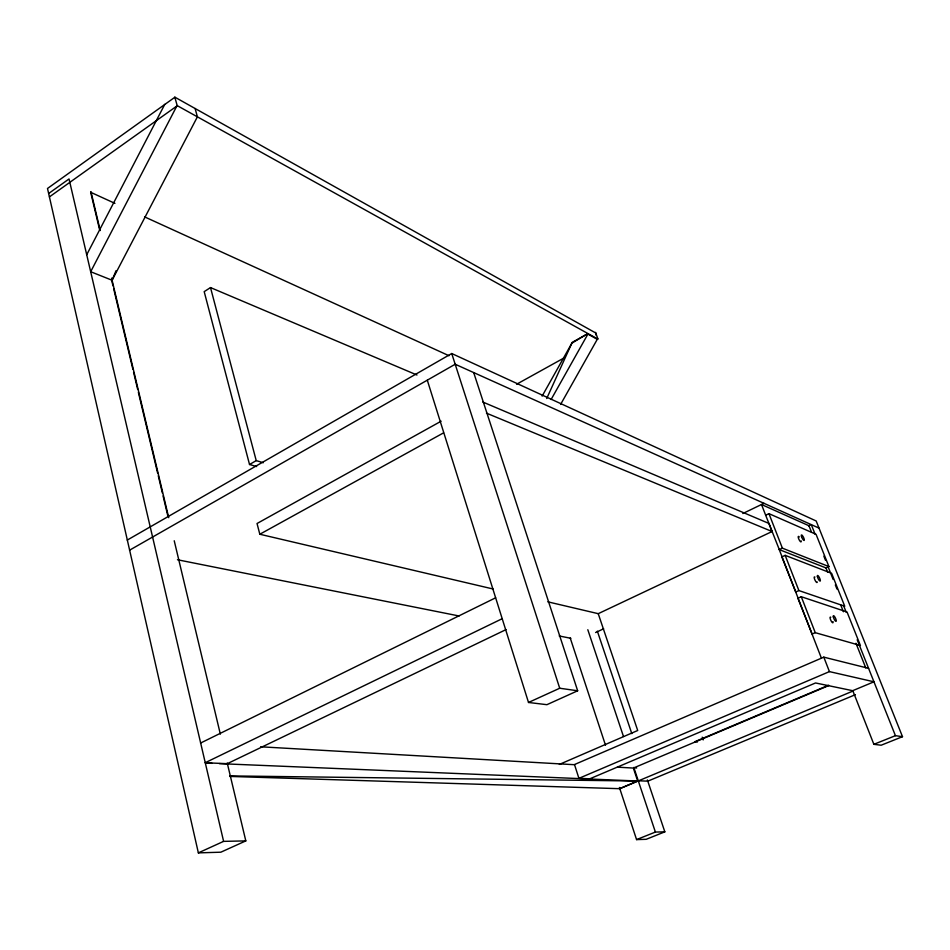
<?xml version="1.0" encoding="UTF-8"?>
<svg xmlns="http://www.w3.org/2000/svg" width="950" height="950" viewBox="0 0 950 950"><rect width="100%" height="100%" fill="white"/><g stroke="black" fill="none" stroke-linecap="round" stroke-linejoin="round"><path stroke-width="1.43" d="M227.228 762.981L245.812 840.893L220.839 852.197L198.36 852.874L47.5 188.48L174.931 97.197L595.757 332.999L597.977 339.126L177.08 105.557L90.677 271.724L112.088 280.25L116.043 270.691M546.713 398.501L571.841 343.199L586.019 334.626M86.711 254.754L164.777 104.334M112.088 280.25L197.398 116.838L195.118 108.514M542.129 396.114L572.351 342.285L586.008 334.721M551.119 399.487L587.884 334.115M560.595 404.439L597.681 338.604L596.422 338.841L587.064 333.652M48.735 193.444L69.029 178.956L223.606 841.367L245.812 840.893M49.412 196.899L177.234 105.771L174.812 97.126M416.979 375.012L210.508 287.577L204.191 291.638L249.529 464.503L256.619 466.557M249.529 464.503L256.227 460.631L263.304 462.721M127.264 540.075L451.725 353.519L816.181 520.992L902.5 736.689L881.161 745.216L873.869 744.325L852.815 690.721L815.539 682.967L589.808 778.798L578.918 778.347L574.489 764.536L823.804 657.151L868.585 668.337M129.556 550.192L455.192 364.242L819.031 528.117M441.144 421.194L257.034 523.509L259.825 534.244L493.109 589M516.598 384.239L564.395 357.746M259.825 534.244L443.555 432.867M200.545 743.066L495.639 597.799M502.206 618.699L205.141 762.755L227.276 763.681L506.077 629.577M742.817 513.523L763.978 503.322M779.297 549.575L765.664 515.232L768.954 513.653L816.05 534.316L828.922 566.58L825.977 567.922L779.249 549.599L821.418 658.184M547.829 601.837L598.227 613.676L772.065 531.525L768.918 523.438L482.826 402.028M808.616 525.884L811.288 524.638L815.112 534.232M595.614 632.534L603.642 628.781M779.249 549.599L782.373 548.15L828.922 566.58M785.175 555.358L781.838 556.914L795.756 591.981L798.891 590.567L844.74 606.231L831.606 573.325L785.175 555.358L798.891 590.567M198.36 852.874L223.606 841.367M427.31 380.238L528.509 702.466L559.716 688.239L577.659 690.781L473.706 372.637M577.659 690.781L546.903 704.686L528.509 702.466M801.289 596.731L797.893 598.263L812.096 634.066L815.266 632.676L860.415 645.525L847.032 611.99L801.289 596.731L815.266 632.676M559.348 764.418L637.711 730.502L598.227 613.676M578.918 778.347L829.433 671.614L873.953 681.803L852.779 690.65M229.746 776.423L619.709 788.69L637.676 781.019L228.214 764.002M828.424 685.294L694.759 741.748L697.443 741.998M829.018 685.449L633.935 767.814L636.666 767.98M619.709 788.69L853.409 690.864M855.404 694.676L647.793 781.161L638.269 780.769M873.869 744.325L895.434 735.68L902.5 736.689M619.412 787.455L636.571 839.598L655.393 832.057L664.834 831.856L647.377 779.938M664.834 831.856L646.178 839.313L636.571 839.598M229.757 775.913L637.676 781.019M206.067 763.076L211.969 763.325M219.355 763.634L226.741 763.943M260.632 746.795L574.548 764.714M617.381 767.161L633.353 768.063L637.723 781.161M177.46 559.752L459.076 615.98M559.229 635.977L570.843 638.293M486.471 413.155L772.065 531.525M114.938 203.359L90.689 192.292L99.607 229.71M144.578 216.873L449.017 355.728M823.852 556.154L825.491 560.263M827.688 565.749L833.15 579.452M835.335 584.939L836.974 589.048M843.529 605.494L846.26 612.346M857.185 639.754L895.434 735.68M825.977 567.922L827.616 572.031M840.703 604.913L843.422 611.752M855.962 643.257L865.783 667.921M811.443 532L808.949 525.73L761.508 504.521L765.664 515.232M768.954 513.653L782.373 548.15M823.804 657.151L829.433 671.614M702.216 737.164L703.178 739.908M597.36 631.192L631.809 733.626M587.812 629.719L623.485 736.511M633.804 767.422L655.393 832.057M570.249 638.068L605.494 745.18M451.725 353.519L559.716 688.239M210.508 287.577L256.227 460.631M90.939 191.579L100.225 230.529M111.589 278.148L168.72 517.679M174.23 540.764L220.341 734.124M111.613 280.084L112.991 285.843M113.679 288.717L132.893 369.312M133.582 372.186L137.691 389.464M138.379 392.338L157.593 472.934M158.282 475.808L162.402 493.074M163.079 495.959L167.889 516.099M595.602 332.393L595.935 334.97M833.019 621.633A3.123 0.819 64.9 0 1 832.153 622.369A3.123 0.819 64.9 0 1 830.217 618.664A3.123 0.819 64.9 0 1 830.763 617.286M817.226 581.946A3.087 0.808 64.5 0 1 816.002 581.768A3.087 0.808 64.5 0 1 814.293 578.182A3.087 0.808 64.5 0 1 814.922 577.125M801.171 540.883A3.04 0.796 64.1 0 1 800.114 541.274A3.04 0.796 64.1 0 1 798.249 537.391A3.04 0.796 64.1 0 1 799.318 537.011M801.503 536.56A3.052 0.784 64 0 0 804.116 540.443A3.052 0.784 64 0 0 802.786 536.085A3.052 0.784 64 0 0 801.503 536.56M833.304 616.847A3.135 0.819 64.9 0 0 835.881 621.371A3.135 0.819 64.9 0 0 835.086 617.393A3.135 0.819 64.9 0 0 833.304 616.847M817.392 576.567A3.087 0.796 64.5 0 0 819.945 581.067A3.087 0.796 64.5 0 0 819.197 577.232A3.087 0.796 64.5 0 0 817.392 576.567"/></g></svg>
